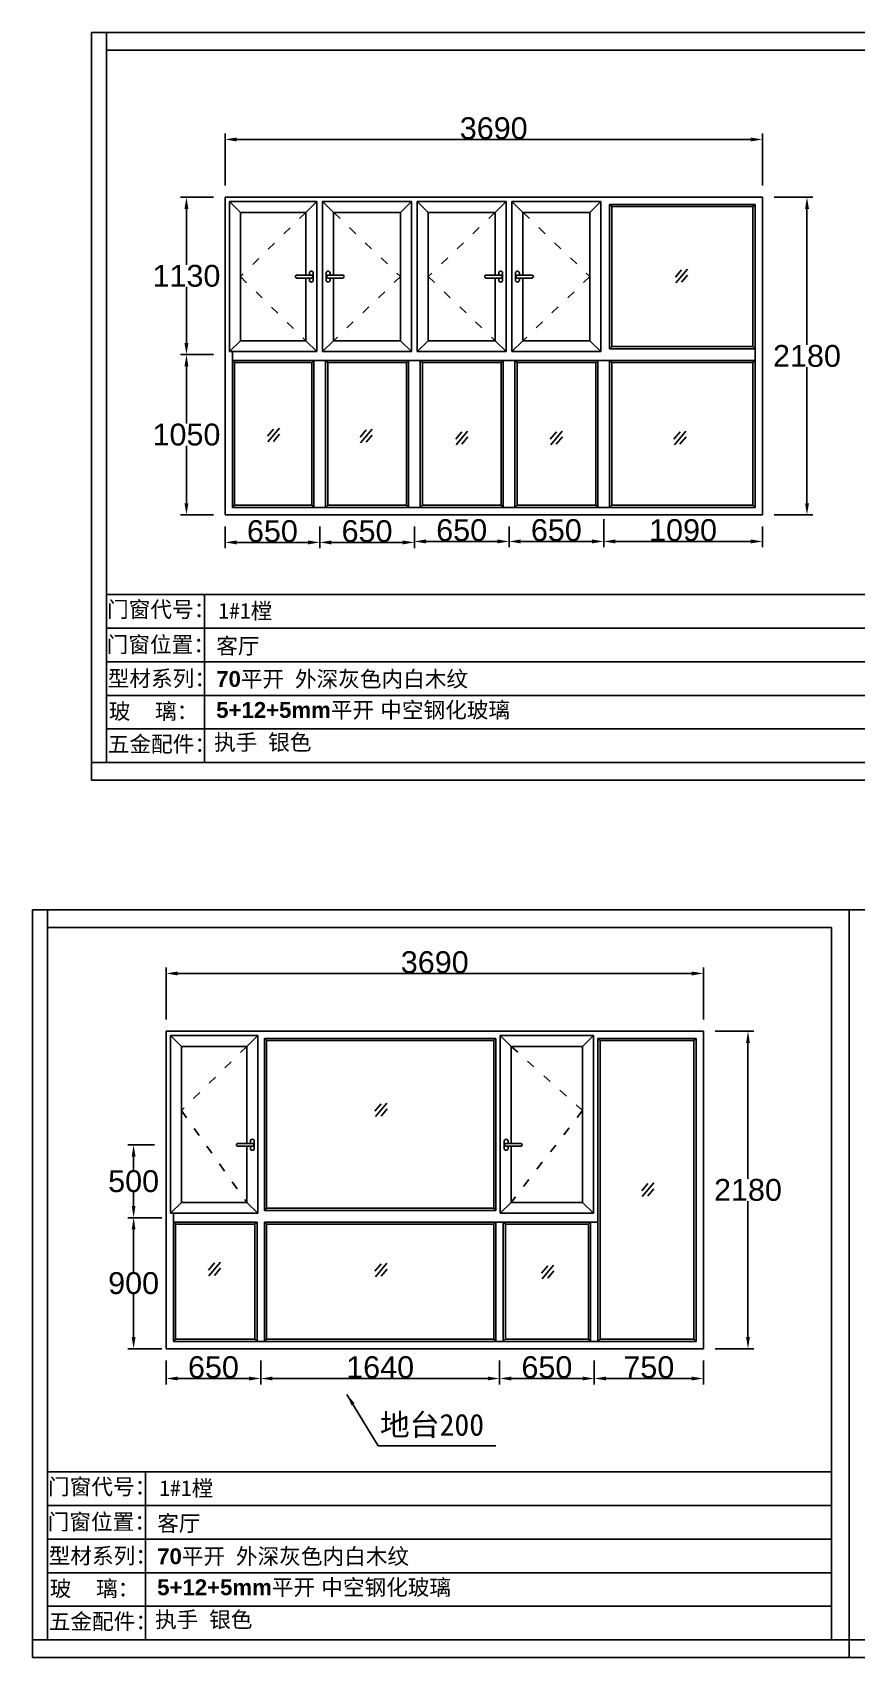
# Model space of a CAD drawing. Header units: inches. Extents: x -138455 to 599497, y -747149 to 13167.
# Drawn here: x 241651 to 247309, y -67881 to -56726 of the extents above; entities that cross this region are included whole.
import ezdxf

# ---------------------------------------------------------------- set-up
doc = ezdxf.new("R2010")
doc.units = ezdxf.units.IN
doc.header["$MEASUREMENT"] = 0
doc.header["$PDMODE"] = 35
doc.header["$PDSIZE"] = -3
doc.linetypes.add('ACAD_ISO03W100', pattern=[30, 12, -18])
doc.layers.add('0 @ 1', color=7, linetype='Continuous')
doc.styles.add('Annotative', font='arialbd.ttf')
doc.styles.get("Standard").update_dxf_attribs({"font": 'arial.ttf'})
doc.dimstyles.get("Standard").update_dxf_attribs({"dimtxt": 80, "dimasz": 70, "dimexe": 40, "dimexo": 80, "dimgap": 0, "dimtad": 1, "dimtih": 1, "dimtoh": 1, "dimdec": 0, "dimzin": 0, "dimdsep": 46, "dimtxsty": 'Standard', "dimcen": 0.09, "dimadec": 0, "dimazin": 0, "dimtfac": 1, "dimtdec": 0, "dimtofl": 0, "dimtmove": 0, "dimatfit": 3, "dimfxl": 0, "dimtolj": 1, "dimtzin": 0, "dimarcsym": 0})

# ---------------------------------------------------------------- blocks, each defined once
blk = doc.blocks.new('*D851')
at = {"color": 0, "lineweight": -2, "transparency": 16777216}
for p, q in [((246743, -57857), (247009, -57857)), ((246969, -57937), (246969, -58870)), ((246969, -59957), (246969, -59023)), ((246743, -60037), (247009, -60037))]:
    blk.add_line(p, q, dxfattribs=at)
at = {"color": 0, "transparency": 16777216}
for points in [[(246956, -57937), (246983, -57937), (246969, -57857)], [(246956, -59957), (246983, -59957), (246969, -60037)]]:
    blk.add_solid(points, dxfattribs=at)
at = {"layer": 'Defpoints', "color": 0, "transparency": 16777216}
for p in [(246663, -57857), (246663, -60037), (246969, -60037)]:
    blk.add_point(p, dxfattribs=at)
at = {"color": 0, "transparency": 16777216, "insert": (246969, -58947), "char_height": 150, "attachment_point": 5}
blk.add_mtext('\\A1;2180', dxfattribs=at)
blk = doc.blocks.new('*D852')
at = {"color": 0, "lineweight": -2, "transparency": 16777216}
for p, q in [((242893, -58937), (242668, -58937)), ((242708, -59017), (242708, -59410)), ((242708, -59957), (242708, -59563)), ((242893, -60037), (242668, -60037))]:
    blk.add_line(p, q, dxfattribs=at)
at = {"color": 0, "transparency": 16777216}
for points in [[(242694, -59017), (242721, -59017), (242708, -58937)], [(242694, -59957), (242721, -59957), (242708, -60037)]]:
    blk.add_solid(points, dxfattribs=at)
at = {"layer": 'Defpoints', "color": 0, "transparency": 16777216}
for p in [(242973, -58937), (242708, -60037), (242973, -60037)]:
    blk.add_point(p, dxfattribs=at)
at = {"color": 0, "transparency": 16777216, "insert": (242708, -59487), "char_height": 150, "attachment_point": 5}
blk.add_mtext('\\A1;1050', dxfattribs=at)
blk = doc.blocks.new('*D853')
at = {"color": 0, "lineweight": -2, "transparency": 16777216}
for p, q in [((242973, -57777), (242973, -57420)), ((246663, -57777), (246663, -57420)), ((243053, -57460), (246583, -57460))]:
    blk.add_line(p, q, dxfattribs=at)
at = {"color": 0, "transparency": 16777216}
for points in [[(243053, -57447), (243053, -57474), (242973, -57460)], [(246583, -57447), (246583, -57474), (246663, -57460)]]:
    blk.add_solid(points, dxfattribs=at)
at = {"layer": 'Defpoints', "color": 0, "transparency": 16777216}
for p in [(246663, -57460), (242973, -57857), (246663, -57857)]:
    blk.add_point(p, dxfattribs=at)
at = {"color": 0, "transparency": 16777216, "insert": (244818, -57384), "char_height": 150, "attachment_point": 5}
blk.add_mtext('\\A1;3690', dxfattribs=at)
blk = doc.blocks.new('*D834')
at = {"color": 0, "lineweight": -2, "transparency": 16777216}
for p, q in [((242893, -57857), (242668, -57857)), ((242708, -57937), (242708, -58320)), ((242708, -58857), (242708, -58473)), ((242813, -58937), (242668, -58937))]:
    blk.add_line(p, q, dxfattribs=at)
at = {"color": 0, "transparency": 16777216}
for points in [[(242694, -57937), (242721, -57937), (242708, -57857)], [(242694, -58857), (242721, -58857), (242708, -58937)]]:
    blk.add_solid(points, dxfattribs=at)
at = {"layer": 'Defpoints', "color": 0, "transparency": 16777216}
for p in [(242708, -57857), (242973, -57857), (242893, -58937)]:
    blk.add_point(p, dxfattribs=at)
at = {"color": 0, "transparency": 16777216, "insert": (242708, -58397), "char_height": 150, "attachment_point": 5}
blk.add_mtext('\\A1;1130', dxfattribs=at)
blk = doc.blocks.new('*D835')
at = {"color": 0, "lineweight": -2, "transparency": 16777216}
for p, q in [((243623, -60117), (243623, -60266)), ((244273, -60117), (244273, -60266)), ((243703, -60226), (244193, -60226))]:
    blk.add_line(p, q, dxfattribs=at)
at = {"color": 0, "transparency": 16777216}
for points in [[(243703, -60213), (243703, -60240), (243623, -60226)], [(244193, -60213), (244193, -60240), (244273, -60226)]]:
    blk.add_solid(points, dxfattribs=at)
at = {"layer": 'Defpoints', "color": 0, "transparency": 16777216}
for p in [(243623, -60037), (244273, -60037), (244273, -60226)]:
    blk.add_point(p, dxfattribs=at)
at = {"color": 0, "transparency": 16777216, "insert": (243948, -60150), "char_height": 150, "attachment_point": 5}
blk.add_mtext('\\A1;650', dxfattribs=at)
blk = doc.blocks.new('*D836')
at = {"color": 0, "lineweight": -2, "transparency": 16777216}
for p, q in [((242973, -60117), (242973, -60266)), ((243623, -60117), (243623, -60266)), ((243543, -60226), (243053, -60226))]:
    blk.add_line(p, q, dxfattribs=at)
at = {"color": 0, "transparency": 16777216}
for points in [[(243053, -60213), (243053, -60240), (242973, -60226)], [(243543, -60213), (243543, -60240), (243623, -60226)]]:
    blk.add_solid(points, dxfattribs=at)
at = {"layer": 'Defpoints', "color": 0, "transparency": 16777216}
for p in [(242973, -60037), (243623, -60037), (242973, -60226)]:
    blk.add_point(p, dxfattribs=at)
at = {"color": 0, "transparency": 16777216, "insert": (243298, -60150), "char_height": 150, "attachment_point": 5}
blk.add_mtext('\\A1;650', dxfattribs=at)
blk = doc.blocks.new('*D837')
at = {"color": 0, "lineweight": -2, "transparency": 16777216}
for p, q in [((244273, -60117), (244273, -60260)), ((244923, -60117), (244923, -60260)), ((244353, -60220), (244843, -60220))]:
    blk.add_line(p, q, dxfattribs=at)
at = {"color": 0, "transparency": 16777216}
for points in [[(244353, -60206), (244353, -60233), (244273, -60220)], [(244843, -60206), (244843, -60233), (244923, -60220)]]:
    blk.add_solid(points, dxfattribs=at)
at = {"layer": 'Defpoints', "color": 0, "transparency": 16777216}
for p in [(244273, -60037), (244923, -60037), (244923, -60220)]:
    blk.add_point(p, dxfattribs=at)
at = {"color": 0, "transparency": 16777216, "insert": (244598, -60143), "char_height": 150, "attachment_point": 5}
blk.add_mtext('\\A1;650', dxfattribs=at)
blk = doc.blocks.new('*D838')
at = {"color": 0, "lineweight": -2, "transparency": 16777216}
for p, q in [((244923, -60117), (244923, -60260)), ((245573, -60067), (245573, -60260)), ((245003, -60220), (245493, -60220))]:
    blk.add_line(p, q, dxfattribs=at)
at = {"color": 0, "transparency": 16777216}
for points in [[(245003, -60206), (245003, -60233), (244923, -60220)], [(245493, -60206), (245493, -60233), (245573, -60220)]]:
    blk.add_solid(points, dxfattribs=at)
at = {"layer": 'Defpoints', "color": 0, "transparency": 16777216}
for p in [(245573, -59987), (244923, -60037), (245573, -60220)]:
    blk.add_point(p, dxfattribs=at)
at = {"color": 0, "transparency": 16777216, "insert": (245248, -60143), "char_height": 150, "attachment_point": 5}
blk.add_mtext('\\A1;650', dxfattribs=at)
blk = doc.blocks.new('dzcs')
blk.add_lwpolyline([(142096, -3328), (142196, -3328, 0.414214), (142206, -3318), (142206, -3318, 0.414214), (142196, -3308), (142096, -3308, 0.414214), (142086, -3318), (142086, -3318, 0.414214)], format="xyb", close=True)
blk.add_lwpolyline([(142182, -3328), (142182, -3342, 0.414214), (142196, -3355), (142196, -3355, 0.414214), (142209, -3342), (142209, -3294, 0.414214), (142196, -3280), (142196, -3280, 0.414214), (142182, -3294), (142182, -3308)], format="xyb")
blk = doc.blocks.new('123as')
at = {"color": 0}
for p, q in [((90189, 51387), (90252, 51462)), ((90194, 51330), (90312, 51470)), ((90251, 51335), (90314, 51410))]:
    blk.add_line(p, q, dxfattribs=at)
blk = doc.blocks.new('*D839')
at = {"color": 0, "lineweight": -2, "transparency": 16777216}
for p, q in [((246663, -60117), (246663, -60260)), ((245573, -60148), (245573, -60260)), ((245653, -60220), (246583, -60220))]:
    blk.add_line(p, q, dxfattribs=at)
at = {"color": 0, "transparency": 16777216}
for points in [[(245653, -60206), (245653, -60233), (245573, -60220)], [(246583, -60206), (246583, -60233), (246663, -60220)]]:
    blk.add_solid(points, dxfattribs=at)
at = {"layer": 'Defpoints', "color": 0, "transparency": 16777216}
for p in [(245573, -60068), (246663, -60037), (246663, -60220)]:
    blk.add_point(p, dxfattribs=at)
at = {"color": 0, "transparency": 16777216, "insert": (246118, -60143), "char_height": 150, "attachment_point": 5}
blk.add_mtext('\\A1;1090', dxfattribs=at)
blk = doc.blocks.new('*D855')
at = {"color": 0, "lineweight": -2, "transparency": 16777216}
for p, q in [((246338, -63582), (246604, -63582)), ((246564, -63662), (246564, -64595)), ((246564, -65682), (246564, -64748)), ((246338, -65762), (246604, -65762))]:
    blk.add_line(p, q, dxfattribs=at)
at = {"color": 0, "transparency": 16777216}
for points in [[(246551, -63662), (246577, -63662), (246564, -63582)], [(246551, -65682), (246577, -65682), (246564, -65762)]]:
    blk.add_solid(points, dxfattribs=at)
at = {"layer": 'Defpoints', "color": 0, "transparency": 16777216}
for p in [(246258, -63582), (246258, -65762), (246564, -65762)]:
    blk.add_point(p, dxfattribs=at)
at = {"color": 0, "transparency": 16777216, "insert": (246564, -64672), "char_height": 150, "attachment_point": 5}
blk.add_mtext('\\A1;2180', dxfattribs=at)
blk = doc.blocks.new('*D856')
at = {"color": 0, "lineweight": -2, "transparency": 16777216}
for p, q in [((242568, -63502), (242568, -63145)), ((242648, -63185), (246178, -63185)), ((246258, -63502), (246258, -63145))]:
    blk.add_line(p, q, dxfattribs=at)
at = {"color": 0, "transparency": 16777216}
for points in [[(242648, -63172), (242648, -63199), (242568, -63185)], [(246178, -63172), (246178, -63199), (246258, -63185)]]:
    blk.add_solid(points, dxfattribs=at)
at = {"layer": 'Defpoints', "color": 0, "transparency": 16777216}
for p in [(246258, -63185), (242568, -63582), (246258, -63582)]:
    blk.add_point(p, dxfattribs=at)
at = {"color": 0, "transparency": 16777216, "insert": (244413, -63109), "char_height": 150, "attachment_point": 5}
blk.add_mtext('\\A1;3690', dxfattribs=at)
blk = doc.blocks.new('*D840')
at = {"color": 0, "lineweight": -2, "transparency": 16777216}
for p, q in [((245508, -65842), (245508, -66006)), ((246258, -65842), (246258, -66006)), ((245588, -65966), (246178, -65966))]:
    blk.add_line(p, q, dxfattribs=at)
at = {"color": 0, "transparency": 16777216}
for points in [[(245588, -65953), (245588, -65979), (245508, -65966)], [(246178, -65953), (246178, -65979), (246258, -65966)]]:
    blk.add_solid(points, dxfattribs=at)
at = {"layer": 'Defpoints', "color": 0, "transparency": 16777216}
for p in [(245508, -65762), (246258, -65762), (246258, -65966)]:
    blk.add_point(p, dxfattribs=at)
at = {"color": 0, "transparency": 16777216, "insert": (245883, -65889), "char_height": 150, "attachment_point": 5}
blk.add_mtext('\\A1;750', dxfattribs=at)
blk = doc.blocks.new('*D841')
at = {"color": 0, "lineweight": -2, "transparency": 16777216}
for p, q in [((244858, -65842), (244858, -66006)), ((244938, -65966), (245428, -65966)), ((245508, -65976), (245508, -66006))]:
    blk.add_line(p, q, dxfattribs=at)
at = {"color": 0, "transparency": 16777216}
for points in [[(244938, -65953), (244938, -65979), (244858, -65966)], [(245428, -65953), (245428, -65979), (245508, -65966)]]:
    blk.add_solid(points, dxfattribs=at)
at = {"layer": 'Defpoints', "color": 0, "transparency": 16777216}
for p in [(244858, -65762), (245508, -65896), (245508, -65966)]:
    blk.add_point(p, dxfattribs=at)
at = {"color": 0, "transparency": 16777216, "insert": (245183, -65889), "char_height": 150, "attachment_point": 5}
blk.add_mtext('\\A1;650', dxfattribs=at)
blk = doc.blocks.new('*D842')
at = {"color": 0, "lineweight": -2, "transparency": 16777216}
for p, q in [((243218, -65922), (243218, -66006)), ((244858, -65922), (244858, -66006)), ((243298, -65966), (244778, -65966))]:
    blk.add_line(p, q, dxfattribs=at)
at = {"color": 0, "transparency": 16777216}
for points in [[(243298, -65953), (243298, -65979), (243218, -65966)], [(244778, -65953), (244778, -65979), (244858, -65966)]]:
    blk.add_solid(points, dxfattribs=at)
at = {"layer": 'Defpoints', "color": 0, "transparency": 16777216}
for p in [(243218, -65842), (244858, -65842), (244858, -65966)]:
    blk.add_point(p, dxfattribs=at)
at = {"color": 0, "transparency": 16777216, "insert": (244038, -65889), "char_height": 150, "attachment_point": 5}
blk.add_mtext('\\A1;1640', dxfattribs=at)
blk = doc.blocks.new('*D843')
at = {"color": 0, "lineweight": -2, "transparency": 16777216}
for p, q in [((242568, -65842), (242568, -66006)), ((243218, -65842), (243218, -66006)), ((242648, -65966), (243138, -65966))]:
    blk.add_line(p, q, dxfattribs=at)
at = {"color": 0, "transparency": 16777216}
for points in [[(242648, -65953), (242648, -65979), (242568, -65966)], [(243138, -65953), (243138, -65979), (243218, -65966)]]:
    blk.add_solid(points, dxfattribs=at)
at = {"layer": 'Defpoints', "color": 0, "transparency": 16777216}
for p in [(242568, -65762), (243218, -65762), (243218, -65966)]:
    blk.add_point(p, dxfattribs=at)
at = {"color": 0, "transparency": 16777216, "insert": (242893, -65889), "char_height": 150, "attachment_point": 5}
blk.add_mtext('\\A1;650', dxfattribs=at)
blk = doc.blocks.new('*D844')
at = {"color": 0, "lineweight": -2, "transparency": 16777216}
for p, q in [((242538, -64862), (242305, -64862)), ((242345, -64942), (242345, -65235)), ((242345, -65682), (242345, -65388)), ((242538, -65762), (242305, -65762))]:
    blk.add_line(p, q, dxfattribs=at)
at = {"color": 0, "transparency": 16777216}
for points in [[(242332, -64942), (242358, -64942), (242345, -64862)], [(242332, -65682), (242358, -65682), (242345, -65762)]]:
    blk.add_solid(points, dxfattribs=at)
at = {"layer": 'Defpoints', "color": 0, "transparency": 16777216}
for p in [(242618, -64862), (242345, -65762), (242618, -65762)]:
    blk.add_point(p, dxfattribs=at)
at = {"color": 0, "transparency": 16777216, "insert": (242345, -65312), "char_height": 150, "attachment_point": 5}
blk.add_mtext('\\A1;900', dxfattribs=at)
blk = doc.blocks.new('*D845')
at = {"color": 0, "lineweight": -2, "transparency": 16777216}
for p, q in [((242488, -64362), (242305, -64362)), ((242345, -64442), (242345, -64535)), ((242345, -64782), (242345, -64688)), ((242488, -64862), (242305, -64862))]:
    blk.add_line(p, q, dxfattribs=at)
at = {"color": 0, "transparency": 16777216}
for points in [[(242332, -64442), (242358, -64442), (242345, -64362)], [(242332, -64782), (242358, -64782), (242345, -64862)]]:
    blk.add_solid(points, dxfattribs=at)
at = {"layer": 'Defpoints', "color": 0, "transparency": 16777216}
for p in [(242568, -64362), (242345, -64862), (242568, -64862)]:
    blk.add_point(p, dxfattribs=at)
at = {"color": 0, "transparency": 16777216, "insert": (242345, -64612), "char_height": 150, "attachment_point": 5}
blk.add_mtext('\\A1;500', dxfattribs=at)

msp = doc.modelspace()

# ---------------------------------------------------------------- linework, layer by layer
for p, q in [((247663.3, -56726), (242055.8, -56726)), ((242055.8, -61858.6), (242055.8, -56726)), ((242158.6, -56726), (242158.6, -61737.6)), ((242158.6, -56846.5), (247542.7, -56846.5)), ((246663.2, -57856.6), (242973.2, -57856.6)), ((242973.2, -57856.6), (242973.2, -60036.6)), ((243603.2, -57886.6), (243003.2, -57886.6)), ((243003.2, -57886.6), (243003.2, -58916.6)), ((243078.2, -57961.6), (243003.2, -57886.6)), ((243528.2, -57961.6), (243603.2, -57886.6)), ((243603.2, -57886.6), (243603.2, -58916.6)), ((244253.2, -57886.6), (243643.2, -57886.6)), ((243643.2, -57886.6), (243643.2, -58916.6)), ((243718.2, -57961.6), (243643.2, -57886.6)), ((244178.2, -57961.6), (244253.2, -57886.6)), ((244253.2, -57886.6), (244253.2, -58916.6)), ((244903.2, -57886.6), (244293.2, -57886.6)), ((244293.2, -57886.6), (244293.2, -58916.6)), ((244368.2, -57961.6), (244293.2, -57886.6)), ((244828.2, -57961.6), (244903.2, -57886.6)), ((244903.2, -57886.6), (244903.2, -58916.6)), ((245553.2, -57886.6), (244943.2, -57886.6)), ((244943.2, -57886.6), (244943.2, -58916.6)), ((245018.2, -57961.6), (244943.2, -57886.6)), ((245478.2, -57961.6), (245553.2, -57886.6)), ((245553.2, -57886.6), (245553.2, -58916.6)), ((246663.2, -60036.6), (246663.2, -57856.6)), ((243528.2, -57961.6), (243078.2, -57961.6)), ((243078.2, -57961.6), (243078.2, -58841.6)), ((243528.2, -57961.6), (243528.2, -58391.6)), ((244178.2, -57961.6), (243718.2, -57961.6)), ((243718.2, -57961.6), (243718.2, -58391.6)), ((244178.2, -57961.6), (244178.2, -58841.6)), ((244828.2, -57961.6), (244368.2, -57961.6)), ((244368.2, -57961.6), (244368.2, -58841.6)), ((244828.2, -57961.6), (244828.2, -58391.6)), ((245478.2, -57961.6), (245018.2, -57961.6)), ((245018.2, -57961.6), (245018.2, -58391.6)), ((245478.2, -57961.6), (245478.2, -58841.6)), ((246613.2, -57906.6), (245613.2, -57906.6)), ((245613.2, -57906.6), (245613.2, -58896.6)), ((245628.2, -57921.6), (245613.2, -57906.6)), ((246598.2, -57921.6), (245628.2, -57921.6)), ((245628.2, -57921.6), (245628.2, -58881.6)), ((246598.2, -57921.6), (246613.2, -57906.6)), ((246598.2, -58881.6), (246598.2, -57921.6)), ((246613.2, -59986.6), (246613.2, -57906.6)), ((243528.2, -58411.6), (243528.2, -58841.6)), ((243718.2, -58411.6), (243718.2, -58841.6)), ((244828.2, -58411.6), (244828.2, -58841.6)), ((245018.2, -58411.6), (245018.2, -58841.6)), ((243078.2, -58841.6), (243003.2, -58916.6)), ((243078.2, -58841.6), (243528.2, -58841.6)), ((243528.2, -58841.6), (243603.2, -58916.6)), ((243718.2, -58841.6), (243643.2, -58916.6)), ((243718.2, -58841.6), (244178.2, -58841.6)), ((244178.2, -58841.6), (244253.2, -58916.6)), ((244368.2, -58841.6), (244293.2, -58916.6)), ((244368.2, -58841.6), (244828.2, -58841.6)), ((244828.2, -58841.6), (244903.2, -58916.6)), ((245018.2, -58841.6), (244943.2, -58916.6)), ((245018.2, -58841.6), (245478.2, -58841.6)), ((245478.2, -58841.6), (245553.2, -58916.6)), ((245628.2, -58881.6), (245613.2, -58896.6)), ((245613.2, -58896.6), (246613.2, -58896.6)), ((245628.2, -58881.6), (246598.2, -58881.6)), ((246598.2, -58881.6), (246613.2, -58896.6)), ((243003.2, -58916.6), (243603.2, -58916.6)), ((243023.2, -58916.6), (243023.2, -59986.6)), ((243023.2, -58976.6), (246613.2, -58976.6)), ((243038.2, -58991.6), (243023.2, -58976.6)), ((243038.2, -58991.6), (243038.2, -59971.6)), ((243038.2, -58991.6), (243568.2, -58991.6)), ((243568.2, -58991.6), (243583.2, -58976.6)), ((243568.2, -58991.6), (243568.2, -59971.6)), ((243583.2, -58976.6), (243583.2, -59986.6)), ((243643.2, -58916.6), (244253.2, -58916.6)), ((243663.2, -58976.6), (243663.2, -59986.6)), ((243678.2, -58991.6), (243663.2, -58976.6)), ((243678.2, -58991.6), (243678.2, -59971.6)), ((243678.2, -58991.6), (244218.2, -58991.6)), ((244218.2, -58991.6), (244233.2, -58976.6)), ((244218.2, -58991.6), (244218.2, -59971.6)), ((244233.2, -58976.6), (244233.2, -59986.6)), ((244293.2, -58916.6), (244903.2, -58916.6)), ((244313.2, -58976.6), (244313.2, -59986.6)), ((244328.2, -58991.6), (244313.2, -58976.6)), ((244328.2, -58991.6), (244328.2, -59971.6)), ((244328.2, -58991.6), (244868.2, -58991.6)), ((244868.2, -58991.6), (244883.2, -58976.6)), ((244868.2, -58991.6), (244868.2, -59971.6)), ((244883.2, -58976.6), (244883.2, -59986.6)), ((244943.2, -58916.6), (245553.2, -58916.6)), ((244963.2, -58976.6), (244963.2, -59986.6)), ((244978.2, -58991.6), (244963.2, -58976.6)), ((244978.2, -58991.6), (244978.2, -59971.6)), ((244978.2, -58991.6), (245518.2, -58991.6)), ((245518.2, -58991.6), (245533.2, -58976.6)), ((245518.2, -58991.6), (245518.2, -59971.6)), ((245533.2, -58976.6), (245533.2, -59986.6)), ((245613.2, -58976.6), (245613.2, -59986.6)), ((245628.2, -58991.6), (245613.2, -58976.6)), ((245628.2, -58991.6), (246598.2, -58991.6)), ((245628.2, -58991.6), (245628.2, -59971.6)), ((245628.2, -58991.6), (246598.2, -58991.6)), ((246598.2, -58991.6), (246613.2, -58976.6)), ((246598.2, -59971.6), (246598.2, -58991.6)), ((243038.2, -59971.6), (243023.2, -59986.6)), ((243023.2, -59986.6), (246613.2, -59986.6)), ((243038.2, -59971.6), (243568.2, -59971.6)), ((243568.2, -59971.6), (243583.2, -59986.6)), ((243678.2, -59971.6), (243663.2, -59986.6)), ((243678.2, -59971.6), (244218.2, -59971.6)), ((244218.2, -59971.6), (244233.2, -59986.6)), ((244328.2, -59971.6), (244313.2, -59986.6)), ((244328.2, -59971.6), (244868.2, -59971.6)), ((244868.2, -59971.6), (244883.2, -59986.6)), ((244978.2, -59971.6), (244963.2, -59986.6)), ((244978.2, -59971.6), (245518.2, -59971.6)), ((245518.2, -59971.6), (245533.2, -59986.6)), ((245628.2, -59971.6), (245613.2, -59986.6)), ((245628.2, -59971.6), (246598.2, -59971.6)), ((245628.2, -59971.6), (246598.2, -59971.6)), ((246598.2, -59971.6), (246613.2, -59986.6)), ((242973.2, -60036.6), (246663.2, -60036.6)), ((242158.6, -60585.1), (247542.7, -60585.1)), ((242831.1, -60585.1), (242831.1, -61737.6)), ((242158.6, -60815.6), (247542.7, -60815.6)), ((242158.6, -61046.1), (247542.7, -61046.1)), ((242158.6, -61276.6), (247542.7, -61276.6)), ((242158.6, -61507.1), (247542.7, -61507.1)), ((242055.8, -61737.6), (247663.3, -61737.6)), ((242055.8, -61858.6), (247663.3, -61858.6)), ((247257.9, -62748.5), (241650.5, -62748.5)), ((241650.5, -67881.2), (241650.5, -62748.5)), ((241753.2, -62748.5), (241753.2, -67760.1)), ((255223.3, -62748.5), (247257.9, -62748.5)), ((247257.9, -67881.2), (247257.9, -62748.5)), ((247257.9, -62748.5), (247257.9, -67760.1)), ((247257.9, -62748.5), (247257.9, -67881.2)), ((241753.2, -62869.1), (247137.4, -62869.1)), ((247137.4, -62869.1), (247137.4, -67760.1)), ((246257.8, -63581.7), (242567.8, -63581.7)), ((242567.8, -63581.7), (242567.8, -65761.7)), ((246257.8, -65761.7), (246257.8, -63581.7)), ((243197.8, -63611.7), (242597.8, -63611.7)), ((242597.8, -63611.7), (242597.8, -64831.7)), ((242672.8, -63686.7), (242597.8, -63611.7)), ((243122.8, -63686.7), (242672.8, -63686.7)), ((242672.8, -63686.7), (242672.8, -64756.7)), ((243122.8, -63686.7), (243197.8, -63611.7)), ((243122.8, -63686.7), (243122.8, -64136.7)), ((243122.8, -63686.7), (243122.8, -64351.7)), ((243197.8, -63611.7), (243197.8, -64831.7)), ((243242.8, -63631.7), (243242.8, -64811.7)), ((243257.8, -63646.7), (243242.8, -63631.7)), ((244832.8, -63631.7), (243242.8, -63631.7)), ((244817.8, -63646.7), (243257.8, -63646.7)), ((243257.8, -63646.7), (243257.8, -64796.7)), ((244817.8, -63646.7), (244832.8, -63631.7)), ((244817.8, -64796.7), (244817.8, -63646.7)), ((244832.8, -64811.7), (244832.8, -63631.7)), ((245502.8, -63611.7), (244862.8, -63611.7)), ((244862.8, -64831.7), (244862.8, -63611.7)), ((244937.8, -63686.7), (244862.8, -63611.7)), ((245427.8, -63686.7), (244937.8, -63686.7)), ((244937.8, -64351.7), (244937.8, -63686.7)), ((244937.8, -64251.7), (244937.8, -63686.7)), ((244937.8, -64116.7), (244937.8, -63686.7)), ((245427.8, -63686.7), (245502.8, -63611.7)), ((245427.8, -64756.7), (245427.8, -63686.7)), ((245502.8, -64831.7), (245502.8, -63611.7)), ((245532.8, -64891.7), (245532.8, -63631.7)), ((246207.8, -63631.7), (245532.8, -63631.7)), ((245547.8, -63646.7), (245532.8, -63631.7)), ((245547.8, -65696.7), (245547.8, -63646.7)), ((246192.8, -63646.7), (245547.8, -63646.7)), ((246192.8, -63646.7), (246207.8, -63631.7)), ((246192.8, -65696.7), (246192.8, -63646.7)), ((246207.8, -65711.7), (246207.8, -63631.7)), ((243122.8, -64136.7), (243122.8, -64251.7)), ((243122.8, -64371.7), (243122.8, -64756.7)), ((244937.8, -64756.7), (244937.8, -64371.7)), ((242672.8, -64756.7), (242597.8, -64831.7)), ((242672.8, -64756.7), (243122.8, -64756.7)), ((243122.8, -64756.7), (243197.8, -64831.7)), ((243257.8, -64796.7), (243242.8, -64811.7)), ((243257.8, -64796.7), (244817.8, -64796.7)), ((244817.8, -64796.7), (244832.8, -64811.7)), ((244937.8, -64756.7), (244862.8, -64831.7)), ((244937.8, -64756.7), (245427.8, -64756.7)), ((245427.8, -64756.7), (245502.8, -64831.7)), ((242597.8, -64831.7), (243197.8, -64831.7)), ((242617.8, -64831.7), (242617.8, -65711.7)), ((242617.8, -64891.7), (243192.8, -64891.7)), ((242632.8, -64906.7), (242617.8, -64891.7)), ((242632.8, -64906.7), (242632.8, -65696.7)), ((242632.8, -64906.7), (243177.8, -64906.7)), ((243177.8, -64906.7), (243192.8, -64891.7)), ((243177.8, -64906.7), (243177.8, -65696.7)), ((243192.8, -64891.7), (243192.8, -65711.7)), ((243242.8, -64811.7), (244832.8, -64811.7)), ((243242.8, -64891.7), (245532.8, -64891.7)), ((243257.8, -64906.7), (243242.8, -64891.7)), ((243242.8, -64891.7), (243242.8, -65711.7)), ((243257.8, -64906.7), (244817.8, -64906.7)), ((243257.8, -64906.7), (243257.8, -65696.7)), ((244817.8, -64906.7), (244832.8, -64891.7)), ((244817.8, -65696.7), (244817.8, -64906.7)), ((244832.8, -65711.7), (244832.8, -64891.7)), ((244862.8, -64831.7), (245502.8, -64831.7)), ((244882.8, -65711.7), (244882.8, -64891.7)), ((244897.8, -64906.7), (244882.8, -64891.7)), ((244897.8, -64906.7), (245467.8, -64906.7)), ((244897.8, -65696.7), (244897.8, -64906.7)), ((245467.8, -64906.7), (245482.8, -64891.7)), ((245467.8, -65696.7), (245467.8, -64906.7)), ((245482.8, -65711.7), (245482.8, -64891.7)), ((245532.8, -65711.7), (245532.8, -64891.7)), ((242632.8, -65696.7), (242617.8, -65711.7)), ((242632.8, -65696.7), (243177.8, -65696.7)), ((243177.8, -65696.7), (243192.8, -65711.7)), ((243257.8, -65696.7), (243242.8, -65711.7)), ((243257.8, -65696.7), (244817.8, -65696.7)), ((244817.8, -65696.7), (244832.8, -65711.7)), ((244897.8, -65696.7), (244882.8, -65711.7)), ((244897.8, -65696.7), (245467.8, -65696.7)), ((245467.8, -65696.7), (245482.8, -65711.7)), ((245532.8, -65711.7), (245547.8, -65696.7)), ((245547.8, -65696.7), (246192.8, -65696.7)), ((246192.8, -65696.7), (246207.8, -65711.7)), ((242567.8, -65761.7), (246257.8, -65761.7)), ((242617.8, -65711.7), (246207.8, -65711.7)), ((241753.2, -66607.7), (247137.4, -66607.7)), ((242425.8, -66607.7), (242425.8, -67760.1)), ((241753.2, -66838.2), (247137.4, -66838.2)), ((241753.2, -67068.6), (247137.4, -67068.6)), ((241753.2, -67299.1), (247137.4, -67299.1)), ((241753.2, -67529.6), (247137.4, -67529.6)), ((241650.5, -67760.1), (247257.9, -67760.1)), ((247257.9, -67760.1), (255223.3, -67760.1)), ((241650.5, -67881.2), (247257.9, -67881.2)), ((247257.9, -67881.2), (255223.3, -67881.2))]:
    msp.add_line(p, q)
at = {"linetype": 'ACAD_ISO03W100', "ltscale": 5}
for points in [[(243526.7, -57961.6), (243078.2, -58401.6), (243528.2, -58841.6)], [(243719.6, -57961.6), (244178.2, -58401.6), (243718.2, -58841.6)], [(244826.7, -57961.6), (244368.2, -58401.6), (244828.2, -58841.6)], [(245019.6, -57961.6), (245478.2, -58401.6), (245018.2, -58841.6)], [(243121.4, -63686.7), (242672.8, -64126.7), (243122.8, -64756.7)], [(244937.8, -63686.7), (245427.8, -64126.7), (244937.8, -64756.7)]]:
    msp.add_lwpolyline(points, dxfattribs=at)

# ---------------------------------------------------------------- block references
for p in [(101369.9, -55083.8), (102669.9, -55083.8), (100964.6, -61043.9)]:
    msp.add_blockref('dzcs', p)
at = {"xscale": -1}
for p in [(385876.4, -55083.8), (387176.4, -55083.8), (387098.8, -61043.9)]:
    msp.add_blockref('dzcs', p, dxfattribs=at)
at = {"xscale": 0.6684526412304121, "yscale": 0.6684526412304121, "zscale": 0.6684526412304121}
for p in [(185778.6, -92755.9), (182976.6, -93847.9), (183613.1, -93854.4), (184269.6, -93867.4), (184919.1, -93867.4), (185768.1, -93867.4), (183715.5, -98480.1), (185547.2, -99028), (182571.3, -99572.9), (183715.5, -99579.4), (184860, -99592.4)]:
    msp.add_blockref('123as', p, dxfattribs=at)

# ---------------------------------------------------------------- texts
at = {"layer": '0 @ 1', "style": 'Annotative'}
for s, p in [('门窗代号：', (242162.8, -60740.5)), ('门窗位置：', (242160.4, -60981.6)), ('型材系列：', (242167.3, -61214.8)), ('玻    璃：', (242174.3, -61439.9)), ('五金配件：', (242167.5, -61665.2)), ('门窗代号：', (241757.4, -66763)), ('门窗位置：', (241755.1, -67004.1)), ('型材系列：', (241761.9, -67237.3)), ('玻    璃：', (241769, -67462.4)), ('五金配件：', (241762.2, -67687.8))]:
    msp.add_text(s, height=108.96, dxfattribs=at).set_placement(p)
at = {"layer": '0 @ 1', "attachment_point": 1, "style": 'Annotative'}
for s, width, insert, char_height in [('{\\fSimSun|b1|i0|c134|p2;1#1樘}', 4396.385, (242926.4, -60641.8), 108.956), ('{\\fSimSun|b1|i0|c134|p2;客厅}', 4396.385, (242912.3, -60882.9), 108.956), ('70{\\fSimSun|b1|i0|c134|p2;平开 外深灰色内白木纹}', 4396.385, (242912.3, -61109.3), 108.956), ('5+12+5mm{\\fSimSun|b1|i0|c134|p2;平开} {\\fSimSun|b1|i0|c134|p2;中空钢化玻璃 }', 5972.399, (242912.2, -61322), 108.956), ('{\\fSimSun|b1|i0|c134|p2;执手 银色}', 4396.385, (242897.7, -61543.7), 108.956), ('{\\fSimSun|b1|i0|c134|p2;地台200}', 4396.385, (244036.5, -66208.6), 150), ('{\\fSimSun|b1|i0|c134|p2;1#1樘}', 4396.385, (242521.1, -66664.4), 108.956), ('{\\fSimSun|b1|i0|c134|p2;客厅}', 4396.385, (242506.9, -66905.5), 108.956), ('70{\\fSimSun|b1|i0|c134|p2;平开 外深灰色内白木纹}', 4396.385, (242506.9, -67131.9), 108.956), ('5+12+5mm{\\fSimSun|b1|i0|c134|p2;平开} {\\fSimSun|b1|i0|c134|p2;中空钢化玻璃 }', 5972.399, (242506.9, -67344.6), 108.956), ('{\\fSimSun|b1|i0|c134|p2;执手 银色}', 4396.385, (242492.4, -67566.2), 108.956)]:
    msp.add_mtext_dynamic_manual_height_columns(s, width=width, gutter_width=903.5, heights=[0], dxfattribs=dict(at, insert=insert, char_height=char_height))

# ---------------------------------------------------------------- dimensions: what is measured, and where the dimension line sits
for base, p1, p2, picture, middle in [((246663.2, -57460.4), (242973.2, -57856.6), (246663.2, -57856.6), '*D853', (244818.2, -57383.8)), ((245573.2, -60219.8), (244923.2, -60036.6), (245573.2, -59986.6), '*D838', (245248.2, -60143.2)), ((242973.2, -60226.5), (243623.2, -60036.6), (242973.2, -60036.6), '*D836', (243298.2, -60149.9)), ((244273.2, -60226.5), (243623.2, -60036.6), (244273.2, -60036.6), '*D835', (243948.2, -60149.9)), ((244923.2, -60219.8), (244273.2, -60036.6), (244923.2, -60036.6), '*D837', (244598.2, -60143.2)), ((246663.2, -60219.8), (245573.2, -60067.5), (246663.2, -60036.6), '*D839', (246118.2, -60143.2)), ((246257.8, -63185.5), (242567.8, -63581.7), (246257.8, -63581.7), '*D856', (244412.8, -63108.8)), ((243217.8, -65966), (242567.8, -65761.7), (243217.8, -65761.7), '*D843', (242892.8, -65889.4)), ((244857.8, -65966), (243217.8, -65841.7), (244857.8, -65841.7), '*D842', (244037.8, -65889.4)), ((245507.8, -65966), (244857.8, -65761.7), (245507.8, -65895.7), '*D841', (245182.8, -65889.4)), ((246257.8, -65966), (245507.8, -65761.7), (246257.8, -65761.7), '*D840', (245882.8, -65889.4))]:
    dim = msp.add_linear_dim(base=base, p1=p1, p2=p2, dimstyle='Standard', override={"dimtxt": 150, "dimasz": 80})
    dim.commit()
    dim.dimension.update_dxf_attribs({"geometry": picture, "text_midpoint": middle})
for base, p1, p2, text, picture, middle in [((242707.8, -57856.6), (242893.2, -58936.6), (242973.2, -57856.6), '1130', '*D834', (242707.8, -58396.6)), ((242707.8, -60036.6), (242973.2, -58936.6), (242973.2, -60036.6), '1050', '*D852', (242707.8, -59486.6))]:
    dim = msp.add_linear_dim(base=base, p1=p1, p2=p2, angle=90, text=text, dimstyle='Standard', override={"dimtxt": 150, "dimasz": 80})
    dim.commit()
    dim.dimension.update_dxf_attribs({"geometry": picture, "text_midpoint": middle})
for base, p1, p2, picture, middle in [((246969.5, -60036.6), (246663.2, -57856.6), (246663.2, -60036.6), '*D851', (246969.5, -58946.6)), ((246564.1, -65761.7), (246257.8, -63581.7), (246257.8, -65761.7), '*D855', (246564.1, -64671.7)), ((242344.8, -64861.7), (242567.8, -64361.7), (242567.8, -64861.7), '*D845', (242344.8, -64611.7)), ((242344.8, -65761.7), (242617.8, -64861.7), (242617.8, -65761.7), '*D844', (242344.8, -65311.7))]:
    dim = msp.add_linear_dim(base=base, p1=p1, p2=p2, angle=90, dimstyle='Standard', override={"dimtxt": 150, "dimasz": 80})
    dim.commit()
    dim.dimension.update_dxf_attribs({"geometry": picture, "text_midpoint": middle})

# ---------------------------------------------------------------- leaders
msp.add_leader([(243810.3, -66075.2), (244024.3, -66427.2), (244831.3, -66427.2)], dimstyle='Standard', override={"dimtxt": 150, "dimasz": 80, "dimgap": 0, "dimtad": 0})

doc.saveas('drawing.dxf')
